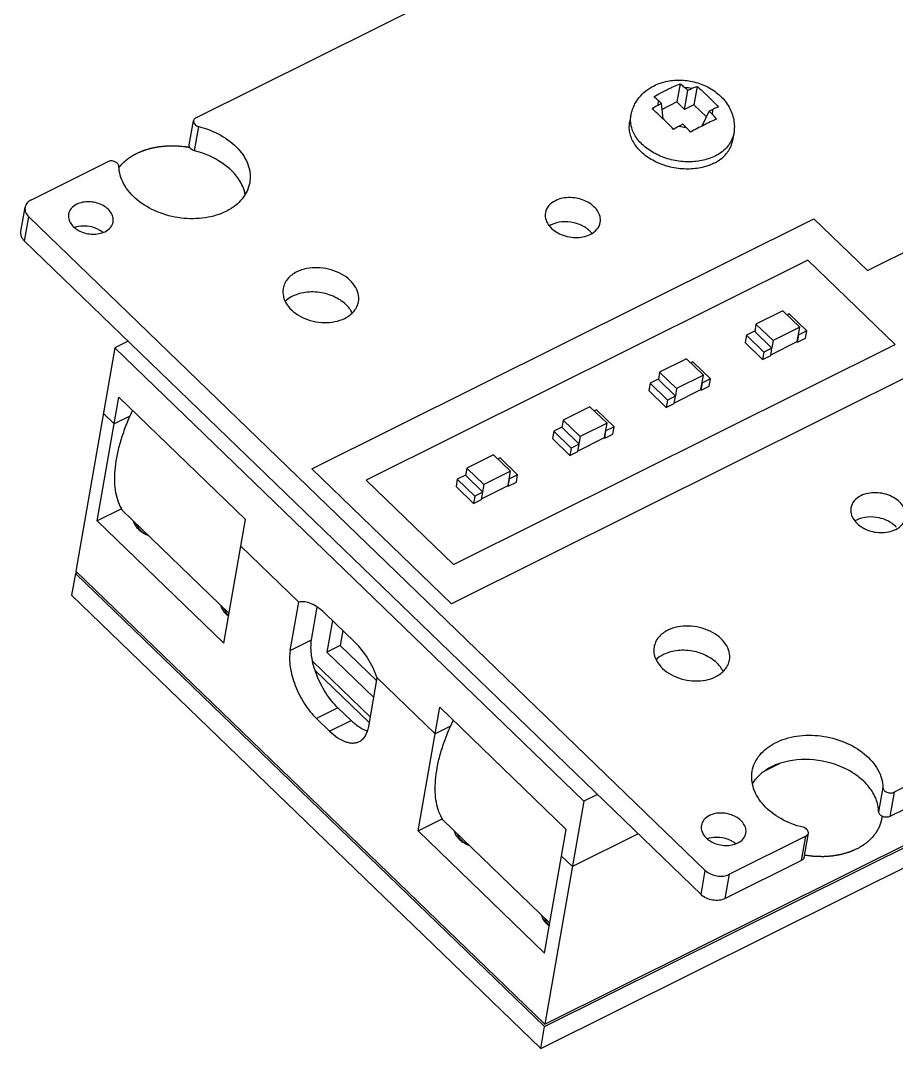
# Model space of a CAD drawing. Extents: x 0 to 297, y 0 to 210.
# Drawn here: x 219.03 to 236.65, y 59.8 to 80.49 of the extents above; entities that cross this region are included whole.
import ezdxf

# ---------------------------------------------------------------- set-up
doc = ezdxf.new("R2010")
doc.units = 0
doc.header["$LTSCALE"] = 16.335
doc.layers.get('0').update_dxf_attribs({"linetype": 'CONTINUOUS'})
doc.layers.add('02___PRT_ALL_AXES', color=7, linetype='CONTINUOUS')

msp = doc.modelspace()

# ---------------------------------------------------------------- linework, layer by layer
at = {"color": 7, "linetype": 'CONTINUOUS'}
for p, q in [((274.408, 83.797), (236.601, 64.96)), ((274.323, 83.309), (236.516, 64.472)), ((222.556, 78.534), (230.287, 82.386)), ((232.293, 79.218), (232.231, 78.852)), ((232.385, 78.703), (232.449, 79.081)), ((232.387, 79.141), (232.449, 79.081)), ((232.525, 79.119), (232.449, 79.081)), ((232.635, 79.163), (232.573, 78.797)), ((231.92, 78.818), (231.844, 78.78)), ((231.858, 78.878), (231.92, 78.818)), ((231.951, 78.511), (231.92, 78.818)), ((232.231, 78.852), (231.932, 78.703)), ((232.231, 78.852), (232.385, 78.703)), ((232.573, 78.797), (232.385, 78.703)), ((232.826, 78.553), (232.573, 78.797)), ((232.738, 78.369), (232.88, 78.665)), ((232.956, 78.703), (232.88, 78.665)), ((232.88, 78.665), (232.942, 78.605)), ((222.42, 77.986), (222.505, 78.474)), ((232.351, 78.402), (232.275, 78.364)), ((232.351, 78.402), (232.413, 78.342)), ((222.528, 77.867), (222.613, 78.355)), ((233.374, 78.219), (233.374, 78.218)), ((219.244, 76.884), (220.779, 77.649)), ((219.033, 76.245), (219.119, 76.733)), ((219.109, 76.05), (219.194, 76.538)), ((232.801, 63.388), (219.194, 76.538)), ((232.716, 62.9), (219.109, 76.05)), ((234.36, 74.647), (233.821, 74.379)), ((234.36, 74.647), (234.702, 74.317)), ((234.491, 74.586), (234.447, 74.563)), ((234.491, 74.586), (234.842, 74.246)), ((233.821, 74.379), (233.796, 74.233)), ((233.821, 74.379), (234.164, 74.048)), ((234.702, 74.317), (234.164, 74.048)), ((234.652, 74.029), (234.702, 74.317)), ((233.63, 74.156), (233.604, 74.01)), ((233.791, 74.237), (233.63, 74.156)), ((233.63, 74.156), (233.981, 73.817)), ((233.791, 74.237), (234.142, 73.898)), ((234.655, 74.02), (234.681, 74.166)), ((234.655, 74.02), (234.817, 74.1)), ((234.677, 74.17), (234.681, 74.166)), ((234.842, 74.246), (234.681, 74.166)), ((234.817, 74.1), (234.842, 74.246)), ((220.924, 73.901), (220.138, 69.412)), ((221.194, 74.035), (220.924, 73.901)), ((220.924, 73.901), (230.361, 64.781)), ((233.604, 74.01), (233.955, 73.671)), ((234.142, 73.898), (233.981, 73.817)), ((234.117, 73.751), (234.142, 73.898)), ((234.119, 73.763), (234.652, 74.029)), ((234.164, 74.048), (234.138, 73.902)), ((234.648, 74.027), (234.655, 74.02)), ((232.421, 73.681), (231.882, 73.413)), ((232.421, 73.681), (232.763, 73.351)), ((233.981, 73.817), (233.955, 73.671)), ((233.955, 73.671), (234.117, 73.751)), ((232.553, 73.62), (232.508, 73.598)), ((232.553, 73.62), (232.904, 73.28)), ((231.852, 73.271), (231.691, 73.19)), ((231.852, 73.271), (232.204, 72.932)), ((231.882, 73.413), (231.857, 73.267)), ((231.882, 73.413), (232.225, 73.082)), ((232.763, 73.351), (232.225, 73.082)), ((232.713, 73.063), (232.763, 73.351)), ((232.904, 73.28), (232.742, 73.2)), ((232.878, 73.134), (232.904, 73.28)), ((231.691, 73.19), (231.665, 73.044)), ((231.665, 73.044), (232.016, 72.705)), ((231.691, 73.19), (232.042, 72.851)), ((232.18, 72.797), (232.713, 73.063)), ((232.225, 73.082), (232.199, 72.936)), ((232.709, 73.061), (232.716, 73.054)), ((232.716, 73.054), (232.742, 73.2)), ((232.716, 73.054), (232.878, 73.134)), ((232.738, 73.204), (232.742, 73.2)), ((220.571, 70.42), (221.007, 72.908)), ((221.007, 72.908), (223.553, 70.448)), ((232.042, 72.851), (232.016, 72.705)), ((232.204, 72.932), (232.042, 72.851)), ((232.178, 72.785), (232.204, 72.932)), ((230.482, 72.715), (229.944, 72.447)), ((230.482, 72.715), (230.825, 72.385)), ((230.614, 72.654), (230.569, 72.632)), ((230.614, 72.654), (230.965, 72.314)), ((232.016, 72.705), (232.178, 72.785)), ((220.913, 72.372), (220.694, 72.584)), ((221.223, 72.526), (220.913, 72.372)), ((229.944, 72.447), (229.918, 72.301)), ((229.944, 72.447), (230.286, 72.116)), ((229.752, 72.225), (229.726, 72.078)), ((229.914, 72.305), (229.752, 72.225)), ((229.752, 72.225), (230.103, 71.885)), ((229.914, 72.305), (230.265, 71.966)), ((230.825, 72.385), (230.286, 72.116)), ((230.774, 72.097), (230.825, 72.385)), ((230.778, 72.088), (230.803, 72.234)), ((230.799, 72.238), (230.803, 72.234)), ((230.965, 72.314), (230.803, 72.234)), ((230.939, 72.168), (230.965, 72.314)), ((229.726, 72.078), (230.078, 71.739)), ((230.241, 71.831), (230.774, 72.097)), ((230.286, 72.116), (230.26, 71.97)), ((230.77, 72.095), (230.778, 72.088)), ((230.778, 72.088), (230.939, 72.168)), ((230.103, 71.885), (230.078, 71.739)), ((230.078, 71.739), (230.239, 71.819)), ((230.265, 71.966), (230.103, 71.885)), ((230.239, 71.819), (230.265, 71.966)), ((228.543, 71.749), (228.005, 71.481)), ((228.543, 71.749), (228.886, 71.419)), ((228.675, 71.688), (228.63, 71.666)), ((228.675, 71.688), (229.026, 71.348)), ((228.005, 71.481), (227.979, 71.335)), ((228.005, 71.481), (228.347, 71.15)), ((228.886, 71.419), (228.347, 71.15)), ((228.835, 71.131), (228.886, 71.419)), ((227.813, 71.259), (227.788, 71.112)), ((227.975, 71.339), (227.813, 71.259)), ((227.813, 71.259), (228.164, 70.919)), ((227.975, 71.339), (228.326, 71)), ((228.839, 71.122), (228.865, 71.268)), ((228.839, 71.122), (229.001, 71.202)), ((228.86, 71.272), (228.865, 71.268)), ((229.026, 71.348), (228.865, 71.268)), ((229.001, 71.202), (229.026, 71.348)), ((227.788, 71.112), (228.139, 70.773)), ((228.326, 71), (228.164, 70.919)), ((228.3, 70.853), (228.326, 71)), ((228.302, 70.865), (228.835, 71.131)), ((228.347, 71.15), (228.322, 71.004)), ((228.832, 71.129), (228.839, 71.122)), ((228.164, 70.919), (228.139, 70.773)), ((228.139, 70.773), (228.3, 70.853)), ((221.058, 70.663), (220.571, 70.42)), ((223.222, 68.559), (221.071, 70.638)), ((223.117, 67.96), (220.571, 70.42)), ((223.117, 67.96), (223.553, 70.448)), ((221.398, 70.322), (221.393, 70.291)), ((224.622, 68.787), (223.459, 69.911)), ((220.13, 69.364), (220.053, 68.924)), ((220.169, 69.383), (220.13, 69.364)), ((229.567, 60.243), (220.13, 69.364)), ((229.575, 60.292), (220.138, 69.412)), ((220.053, 68.924), (229.49, 59.804)), ((224.451, 67.811), (224.622, 68.787)), ((224.882, 68.026), (224.997, 68.685)), ((223.154, 68.625), (223.148, 68.594)), ((225.754, 67.978), (225.156, 68.557)), ((225.3, 68.418), (225.188, 67.777)), ((225.51, 68.214), (225.457, 67.911)), ((224.451, 67.811), (224.882, 68.026)), ((225.457, 67.911), (225.188, 67.777)), ((225.457, 67.911), (226.192, 67.201)), ((225.188, 67.777), (226.133, 66.864)), ((226.064, 66.473), (224.902, 67.597)), ((226.044, 66.355), (224.953, 67.409)), ((226.031, 66.284), (226.202, 67.26)), ((227.365, 66.136), (226.202, 67.26)), ((225.412, 66.658), (224.981, 66.443)), ((225.676, 66.403), (225.412, 66.658)), ((227.024, 64.184), (227.459, 66.673)), ((230.005, 64.212), (227.459, 66.673)), ((229.567, 60.243), (242.653, 66.764)), ((229.575, 60.292), (242.662, 66.812)), ((224.981, 66.443), (225.245, 66.189)), ((225.245, 66.189), (225.676, 66.403)), ((227.675, 66.29), (227.365, 66.136)), ((234.285, 65.533), (234.004, 65.393)), ((229.49, 59.804), (240.422, 65.251)), ((236.375, 65.055), (236.289, 64.567)), ((236.601, 64.96), (236.516, 64.472)), ((230.361, 64.781), (229.575, 60.292)), ((230.631, 64.915), (230.361, 64.781)), ((227.024, 64.184), (227.511, 64.427)), ((229.674, 62.323), (227.523, 64.402)), ((227.024, 64.184), (229.569, 61.724)), ((229.569, 61.724), (230.005, 64.212)), ((234.79, 63.648), (234.875, 64.136)), ((227.845, 64.056), (227.85, 64.086)), ((231.452, 64.122), (230.131, 63.464)), ((234.825, 64.075), (233.29, 63.31)), ((234.74, 63.587), (234.825, 64.075)), ((230.131, 63.464), (229.911, 63.676)), ((234.74, 63.587), (233.204, 62.822)), ((232.716, 62.9), (232.801, 63.388)), ((233.204, 62.822), (233.29, 63.31)), ((229.601, 62.359), (229.606, 62.389)), ((229.49, 59.804), (229.567, 60.243))]:
    msp.add_line(p, q, dxfattribs=at)
at = {"color": 5, "linetype": 'CONTINUOUS'}
for p, q in [((222.412, 77.942), (222.428, 77.939)), ((224.889, 71.468), (234.987, 76.499)), ((234.987, 76.499), (236.062, 75.46)), ((236.062, 75.46), (237.756, 76.304)), ((234.867, 75.668), (225.981, 71.241)), ((236.623, 73.971), (234.867, 75.668)), ((227.737, 69.544), (236.623, 73.971)), ((237.796, 73.784), (227.698, 68.753)), ((227.698, 68.753), (224.889, 71.468)), ((225.981, 71.241), (227.737, 69.544))]:
    msp.add_line(p, q, dxfattribs=at)
at = {"color": 7, "linetype": 'CONTINUOUS'}
for centre, radius, start, end in [((232.332, 78.353), 0.79, 75.877, 86.0022), ((232.125, 78.79), 0.281, 161.7128, 181.9166), ((232.223, 78.02), 0.849, 116.5075, 125.2891), ((232.675, 78.693), 0.281, 341.7128, 1.9166), ((232.355, 77.998), 0.844, 37.0528, 45.9838), ((233.507, 77.596), 1.237, 115.8566, 116.4876), ((232.855, 77.202), 1.299, 116.4948, 122.2768), ((232.468, 79.13), 0.79, 255.877, 266.0022), ((231.52, 77.419), 1.284, 40.0367, 45.9493), ((232.858, 78.309), 0.524, 349.6856, 350.0063), ((222.801, 76.842), 0.76, 11.3396, 17.8101), ((229.912, 75.949), 0.477, 116.4574, 121.3623), ((220.375, 75.858), 0.478, 49.801, 54.8101), ((230.151, 75.907), 0.478, 38.8333, 42.8324), ((225.165, 74.333), 0.599, 33.9911, 36.9666), ((225.974, 70.444), 5.188, 154.8755, 156.3416), ((236.057, 70.011), 0.477, 116.4574, 121.3623), ((223.479, 68.825), 0.404, 225.9971, 229.1899), ((232.627, 67.121), 0.599, 33.9911, 36.9666), ((232.382, 64.229), 5.139, 154.8683, 156.3484), ((234.47, 64.681), 0.851, 133.3743, 139.769), ((234.527, 64.62), 0.935, 127.3552, 133.3605), ((234.806, 64.148), 0.0702, 350.1758, 0.7135), ((233.104, 63.556), 0.478, 49.801, 54.8101), ((229.931, 62.589), 0.404, 225.9971, 229.1899)]:
    msp.add_arc(centre, radius, start, end, dxfattribs=at)
for points, knots in [([(231.771, 79.178), (231.812, 79.199), (231.9, 79.235), (232.038, 79.272), (232.181, 79.291), (232.374, 79.294), (232.568, 79.264), (232.752, 79.201), (232.882, 79.139), (233.003, 79.062), (233.111, 78.972), (233.206, 78.868), (233.283, 78.752), (233.341, 78.626), (233.377, 78.493), (233.39, 78.356), (233.382, 78.264), (233.374, 78.219)], [0, 0, 0, 0, 0.062087, 0.124885, 0.188392, 0.252483, 0.381204, 0.445431, 0.509135, 0.572157, 0.634455, 0.69611, 0.757271, 0.818116, 0.878795, 0.939408, 1, 1, 1, 1]), ([(231.306, 78.581), (231.312, 78.613), (231.327, 78.677), (231.362, 78.768), (231.408, 78.855), (231.483, 78.962), (231.6, 79.078), (231.712, 79.149), (231.771, 79.178)], [0, 0, 0, 0, 0.124533, 0.249056, 0.373649, 0.498342, 0.748086, 1, 1, 1, 1]), ([(231.768, 78.956), (231.811, 78.982), (231.876, 79.019), (231.965, 79.065), (232.009, 79.087), (232.031, 79.098)], [0, 0, 0, 0, 0.505895, 0.753704, 1, 1, 1, 1]), ([(232.031, 79.098), (232.053, 79.109), (232.096, 79.13), (232.183, 79.172), (232.249, 79.201), (232.293, 79.218)], [0, 0, 0, 0, 0.254164, 0.506722, 1, 1, 1, 1]), ([(232.293, 79.218), (232.301, 79.212), (232.334, 79.189), (232.365, 79.163), (232.387, 79.141)], [0, 0, 0, 0, 0.240873, 1, 1, 1, 1]), ([(232.525, 79.119), (232.534, 79.124), (232.57, 79.141), (232.607, 79.155), (232.635, 79.163)], [0, 0, 0, 0, 0.259596, 1, 1, 1, 1]), ([(232.635, 79.163), (232.673, 79.133), (232.728, 79.085), (232.799, 79.018), (232.853, 78.967), (232.906, 78.914), (232.978, 78.843), (233.03, 78.788), (233.064, 78.749)], [0, 0, 0, 0, 0.242822, 0.366933, 0.491776, 0.617091, 0.743119, 1, 1, 1, 1]), ([(231.858, 78.878), (231.851, 78.885), (231.822, 78.912), (231.791, 78.938), (231.768, 78.956)], [0, 0, 0, 0, 0.261448, 1, 1, 1, 1]), ([(232.161, 78.3), (232.127, 78.337), (232.056, 78.41), (231.948, 78.515), (231.841, 78.617), (231.769, 78.683), (231.733, 78.714)], [0, 0, 0, 0, 0.258384, 0.510097, 0.75888, 1, 1, 1, 1]), ([(233.064, 78.749), (233.056, 78.746), (233.023, 78.734), (232.992, 78.72), (232.968, 78.709)], [0, 0, 0, 0, 0.238106, 1, 1, 1, 1]), ([(222.505, 78.474), (222.503, 78.462), (222.506, 78.434), (222.529, 78.399), (222.566, 78.371), (222.597, 78.359), (222.613, 78.355)], [0, 0, 0, 0, 0.211209, 0.445865, 0.711855, 1, 1, 1, 1]), ([(222.556, 78.534), (222.543, 78.528), (222.52, 78.512), (222.508, 78.486), (222.505, 78.474)], [0, 0, 0, 0, 0.527565, 1, 1, 1, 1]), ([(231.825, 77.795), (231.74, 77.837), (231.619, 77.913), (231.487, 78.04), (231.407, 78.141), (231.348, 78.248), (231.31, 78.359), (231.295, 78.471), (231.3, 78.545), (231.306, 78.581)], [0, 0, 0, 0, 0.284461, 0.418114, 0.54519, 0.665837, 0.780823, 0.891559, 1, 1, 1, 1]), ([(233.029, 78.507), (232.985, 78.489), (232.898, 78.449), (232.813, 78.406), (232.769, 78.384)], [0, 0, 0, 0, 0.491645, 1, 1, 1, 1]), ([(222.613, 78.355), (222.768, 78.317), (223.058, 78.205), (223.41, 77.939), (223.598, 77.647), (223.651, 77.403), (223.646, 77.284), (223.636, 77.227)], [0, 0, 0, 0, 0.287845, 0.55311, 0.787459, 0.895421, 1, 1, 1, 1]), ([(232.769, 78.384), (232.725, 78.362), (232.635, 78.318), (232.547, 78.27), (232.503, 78.245)], [0, 0, 0, 0, 0.492984, 1, 1, 1, 1]), ([(233.374, 78.215), (233.37, 78.192), (233.358, 78.146), (233.331, 78.08), (233.296, 78.017), (233.236, 77.936), (233.14, 77.844), (233.048, 77.788), (232.999, 77.764)], [0, 0, 0, 0, 0.115817, 0.232715, 0.351657, 0.473486, 0.727987, 1, 1, 1, 1]), ([(222.528, 77.867), (222.511, 77.871), (222.481, 77.883), (222.444, 77.911), (222.421, 77.947), (222.418, 77.974), (222.42, 77.986)], [0, 0, 0, 0, 0.288145, 0.554135, 0.788791, 1, 1, 1, 1]), ([(223.446, 77.249), (223.356, 77.401), (223.075, 77.672), (222.721, 77.819), (222.528, 77.867)], [0, 0, 0, 0, 0.469867, 1, 1, 1, 1]), ([(232.999, 77.764), (232.914, 77.722), (232.775, 77.676), (232.58, 77.649), (232.426, 77.645), (232.27, 77.657), (232.066, 77.696), (231.918, 77.749), (231.825, 77.795)], [0, 0, 0, 0, 0.233722, 0.357836, 0.48524, 0.614621, 0.744561, 1, 1, 1, 1]), ([(221.006, 77.554), (221.005, 77.574), (220.985, 77.617), (220.925, 77.655), (220.852, 77.67), (220.801, 77.66), (220.779, 77.649)], [0, 0, 0, 0, 0.211067, 0.465107, 0.74151, 1, 1, 1, 1]), ([(223.636, 77.227), (223.626, 77.168), (223.589, 77.053), (223.452, 76.838), (223.168, 76.625), (222.734, 76.498), (222.251, 76.495), (221.777, 76.618), (221.374, 76.851), (221.129, 77.126), (221.027, 77.37), (221.007, 77.494), (221.006, 77.554)], [0, 0, 0, 0, 0.051314, 0.104341, 0.219677, 0.350437, 0.492055, 0.635532, 0.77119, 0.892348, 0.947585, 1, 1, 1, 1]), ([(223.525, 77.075), (223.52, 77.09), (223.499, 77.15), (223.471, 77.207), (223.446, 77.249)], [0, 0, 0, 0, 0.244545, 1, 1, 1, 1]), ([(219.244, 76.884), (219.212, 76.869), (219.155, 76.828), (219.124, 76.764), (219.119, 76.733)], [0, 0, 0, 0, 0.52779, 1, 1, 1, 1]), ([(220.156, 76.792), (220.114, 76.772), (220.041, 76.719), (220, 76.636), (219.993, 76.595)], [0, 0, 0, 0, 0.527869, 1, 1, 1, 1]), ([(220.889, 76.438), (220.894, 76.469), (220.892, 76.538), (220.846, 76.635), (220.766, 76.72), (220.621, 76.81), (220.407, 76.86), (220.23, 76.829), (220.156, 76.792)], [0, 0, 0, 0, 0.100581, 0.208945, 0.329114, 0.460578, 0.738578, 1, 1, 1, 1]), ([(229.785, 76.865), (229.734, 76.839), (229.644, 76.774), (229.593, 76.672), (229.585, 76.622)], [0, 0, 0, 0, 0.527869, 1, 1, 1, 1]), ([(230.688, 76.429), (230.695, 76.467), (230.691, 76.552), (230.635, 76.671), (230.536, 76.776), (230.358, 76.887), (230.095, 76.949), (229.877, 76.911), (229.785, 76.865)], [0, 0, 0, 0, 0.100581, 0.208945, 0.329114, 0.460578, 0.738578, 1, 1, 1, 1]), ([(219.119, 76.733), (219.113, 76.699), (219.123, 76.624), (219.167, 76.565), (219.194, 76.538)], [0, 0, 0, 0, 0.469806, 1, 1, 1, 1]), ([(219.993, 76.595), (219.987, 76.564), (219.99, 76.495), (220.036, 76.398), (220.116, 76.313), (220.26, 76.223), (220.474, 76.173), (220.651, 76.204), (220.726, 76.241)], [0, 0, 0, 0, 0.100581, 0.208945, 0.329114, 0.460578, 0.738578, 1, 1, 1, 1]), ([(229.585, 76.622), (229.578, 76.583), (229.581, 76.499), (229.638, 76.379), (229.736, 76.275), (229.914, 76.164), (230.178, 76.102), (230.395, 76.14), (230.487, 76.186)], [0, 0, 0, 0, 0.100581, 0.208945, 0.329114, 0.460578, 0.738578, 1, 1, 1, 1]), ([(220.564, 76.298), (220.528, 76.314), (220.384, 76.364), (220.219, 76.362), (220.113, 76.323)], [0, 0, 0, 0, 0.256055, 1, 1, 1, 1]), ([(220.726, 76.241), (220.768, 76.261), (220.841, 76.314), (220.882, 76.397), (220.889, 76.438)], [0, 0, 0, 0, 0.527869, 1, 1, 1, 1]), ([(230.307, 76.369), (230.258, 76.391), (230.063, 76.457), (229.836, 76.445), (229.7, 76.377)], [0, 0, 0, 0, 0.259753, 1, 1, 1, 1]), ([(230.414, 76.308), (230.406, 76.314), (230.372, 76.337), (230.335, 76.356), (230.307, 76.369)], [0, 0, 0, 0, 0.245016, 1, 1, 1, 1]), ([(230.487, 76.186), (230.538, 76.211), (230.629, 76.276), (230.679, 76.378), (230.688, 76.429)], [0, 0, 0, 0, 0.527869, 1, 1, 1, 1]), ([(219.109, 76.05), (219.081, 76.077), (219.037, 76.136), (219.027, 76.212), (219.033, 76.245)], [0, 0, 0, 0, 0.530194, 1, 1, 1, 1]), ([(220.651, 76.248), (220.644, 76.253), (220.616, 76.272), (220.587, 76.287), (220.564, 76.298)], [0, 0, 0, 0, 0.245016, 1, 1, 1, 1]), ([(230.501, 76.232), (230.495, 76.239), (230.468, 76.266), (230.438, 76.291), (230.414, 76.308)], [0, 0, 0, 0, 0.243287, 1, 1, 1, 1]), ([(225.825, 74.831), (225.835, 74.885), (225.83, 75.001), (225.752, 75.165), (225.617, 75.308), (225.372, 75.461), (225.01, 75.546), (224.711, 75.494), (224.584, 75.431)], [0, 0, 0, 0, 0.100582, 0.208951, 0.329124, 0.460594, 0.738606, 1, 1, 1, 1]), ([(224.584, 75.431), (224.514, 75.396), (224.418, 75.326), (224.337, 75.199), (224.315, 75.131), (224.309, 75.097)], [0, 0, 0, 0, 0.52577, 0.766921, 1, 1, 1, 1]), ([(224.309, 75.097), (224.299, 75.044), (224.304, 74.927), (224.382, 74.763), (224.517, 74.62), (224.762, 74.467), (225.124, 74.382), (225.424, 74.435), (225.55, 74.497)], [0, 0, 0, 0, 0.100582, 0.208951, 0.329124, 0.460594, 0.738606, 1, 1, 1, 1]), ([(224.499, 74.943), (224.485, 74.936), (224.431, 74.907), (224.382, 74.87), (224.349, 74.839)], [0, 0, 0, 0, 0.259379, 1, 1, 1, 1]), ([(225.644, 74.693), (225.585, 74.771), (225.421, 74.907), (225.122, 75.019), (224.799, 75.041), (224.589, 74.988), (224.499, 74.943)], [0, 0, 0, 0, 0.234749, 0.494222, 0.756955, 1, 1, 1, 1]), ([(225.55, 74.497), (225.62, 74.532), (225.716, 74.603), (225.798, 74.729), (225.819, 74.797), (225.825, 74.831)], [0, 0, 0, 0, 0.52577, 0.766921, 1, 1, 1, 1]), ([(221.223, 72.526), (221.181, 72.431), (221.106, 72.244), (221.016, 71.965), (220.954, 71.698), (220.919, 71.446), (220.912, 71.212), (220.934, 70.998), (220.985, 70.806), (221.039, 70.69), (221.071, 70.638)], [0, 0, 0, 0, 0.15895, 0.308693, 0.448503, 0.577972, 0.697073, 0.806269, 0.906645, 1, 1, 1, 1]), ([(236.833, 70.49), (236.84, 70.529), (236.836, 70.613), (236.78, 70.733), (236.682, 70.837), (236.503, 70.948), (236.24, 71.01), (236.022, 70.972), (235.93, 70.926)], [0, 0, 0, 0, 0.100581, 0.208945, 0.329114, 0.460578, 0.738578, 1, 1, 1, 1]), ([(235.93, 70.926), (235.879, 70.901), (235.789, 70.835), (235.739, 70.734), (235.73, 70.683)], [0, 0, 0, 0, 0.527869, 1, 1, 1, 1]), ([(235.73, 70.683), (235.723, 70.645), (235.727, 70.56), (235.783, 70.44), (235.881, 70.336), (236.059, 70.225), (236.323, 70.163), (236.541, 70.201), (236.632, 70.247)], [0, 0, 0, 0, 0.100581, 0.208945, 0.329114, 0.460578, 0.738578, 1, 1, 1, 1]), ([(221.295, 70.421), (221.303, 70.39), (221.33, 70.328), (221.372, 70.277), (221.397, 70.253)], [0, 0, 0, 0, 0.478108, 1, 1, 1, 1]), ([(221.36, 70.358), (221.361, 70.354), (221.368, 70.334), (221.377, 70.316), (221.385, 70.302)], [0, 0, 0, 0, 0.244381, 1, 1, 1, 1]), ([(236.452, 70.43), (236.403, 70.453), (236.208, 70.518), (235.981, 70.506), (235.845, 70.438)], [0, 0, 0, 0, 0.259753, 1, 1, 1, 1]), ([(236.559, 70.369), (236.551, 70.375), (236.517, 70.398), (236.48, 70.417), (236.452, 70.43)], [0, 0, 0, 0, 0.245016, 1, 1, 1, 1]), ([(236.647, 70.293), (236.64, 70.3), (236.613, 70.328), (236.583, 70.352), (236.559, 70.369)], [0, 0, 0, 0, 0.243287, 1, 1, 1, 1]), ([(236.632, 70.247), (236.683, 70.273), (236.774, 70.338), (236.824, 70.44), (236.833, 70.49)], [0, 0, 0, 0, 0.527869, 1, 1, 1, 1]), ([(221.385, 70.302), (221.389, 70.296), (221.406, 70.27), (221.426, 70.247), (221.442, 70.231)], [0, 0, 0, 0, 0.241957, 1, 1, 1, 1]), ([(221.397, 70.253), (221.404, 70.246), (221.433, 70.22), (221.465, 70.198), (221.49, 70.182)], [0, 0, 0, 0, 0.24254, 1, 1, 1, 1]), ([(221.442, 70.231), (221.453, 70.221), (221.497, 70.183), (221.549, 70.153), (221.59, 70.136)], [0, 0, 0, 0, 0.239073, 1, 1, 1, 1]), ([(221.49, 70.182), (221.498, 70.177), (221.531, 70.158), (221.566, 70.143), (221.593, 70.133)], [0, 0, 0, 0, 0.245822, 1, 1, 1, 1]), ([(223.051, 68.724), (223.059, 68.693), (223.086, 68.631), (223.128, 68.58), (223.153, 68.556)], [0, 0, 0, 0, 0.478108, 1, 1, 1, 1]), ([(225.156, 68.557), (225.112, 68.599), (225.024, 68.673), (224.885, 68.755), (224.75, 68.797), (224.661, 68.796), (224.622, 68.787)], [0, 0, 0, 0, 0.303, 0.569816, 0.799787, 1, 1, 1, 1]), ([(223.116, 68.661), (223.117, 68.657), (223.124, 68.637), (223.133, 68.619), (223.141, 68.606)], [0, 0, 0, 0, 0.244381, 1, 1, 1, 1]), ([(223.141, 68.606), (223.145, 68.599), (223.161, 68.574), (223.182, 68.55), (223.198, 68.534)], [0, 0, 0, 0, 0.241957, 1, 1, 1, 1]), ([(223.153, 68.556), (223.157, 68.552), (223.176, 68.534), (223.197, 68.518), (223.213, 68.507)], [0, 0, 0, 0, 0.244609, 1, 1, 1, 1]), ([(233.287, 67.62), (233.297, 67.673), (233.292, 67.79), (233.214, 67.954), (233.079, 68.097), (232.834, 68.249), (232.472, 68.335), (232.172, 68.282), (232.046, 68.219)], [0, 0, 0, 0, 0.100582, 0.208951, 0.329124, 0.460594, 0.738606, 1, 1, 1, 1]), ([(232.046, 68.219), (231.976, 68.184), (231.88, 68.114), (231.798, 67.988), (231.777, 67.92), (231.771, 67.886)], [0, 0, 0, 0, 0.52577, 0.766921, 1, 1, 1, 1]), ([(225.412, 66.658), (225.367, 66.701), (225.281, 66.797), (225.126, 67.013), (225.003, 67.255), (224.919, 67.508), (224.88, 67.692), (224.865, 67.865), (224.873, 67.975), (224.882, 68.026)], [0, 0, 0, 0, 0.123501, 0.254669, 0.525212, 0.657326, 0.782359, 0.897307, 1, 1, 1, 1]), ([(226.202, 67.26), (226.153, 67.398), (226.058, 67.595), (225.895, 67.829), (225.802, 67.932), (225.754, 67.978)], [0, 0, 0, 0, 0.514004, 0.76454, 1, 1, 1, 1]), ([(231.771, 67.886), (231.761, 67.832), (231.766, 67.716), (231.844, 67.552), (231.979, 67.408), (232.224, 67.256), (232.586, 67.171), (232.885, 67.223), (233.012, 67.286)], [0, 0, 0, 0, 0.100582, 0.208951, 0.329124, 0.460594, 0.738606, 1, 1, 1, 1]), ([(224.451, 67.811), (224.442, 67.76), (224.435, 67.65), (224.449, 67.477), (224.488, 67.293), (224.572, 67.04), (224.695, 66.798), (224.85, 66.582), (224.937, 66.487), (224.981, 66.443)], [0, 0, 0, 0, 0.102693, 0.217641, 0.342674, 0.474788, 0.745331, 0.876499, 1, 1, 1, 1]), ([(231.961, 67.731), (231.947, 67.724), (231.893, 67.695), (231.843, 67.659), (231.811, 67.627)], [0, 0, 0, 0, 0.259379, 1, 1, 1, 1]), ([(233.105, 67.482), (233.047, 67.56), (232.883, 67.695), (232.584, 67.808), (232.261, 67.83), (232.051, 67.777), (231.961, 67.731)], [0, 0, 0, 0, 0.234749, 0.494222, 0.756955, 1, 1, 1, 1]), ([(233.012, 67.286), (233.082, 67.321), (233.178, 67.391), (233.259, 67.517), (233.281, 67.586), (233.287, 67.62)], [0, 0, 0, 0, 0.52577, 0.766921, 1, 1, 1, 1]), ([(226.007, 66.188), (225.949, 66.207), (225.83, 66.269), (225.727, 66.354), (225.676, 66.403)], [0, 0, 0, 0, 0.460758, 1, 1, 1, 1]), ([(225.841, 65.981), (225.865, 65.993), (225.912, 66.026), (225.968, 66.096), (226.009, 66.184), (226.025, 66.249), (226.031, 66.284)], [0, 0, 0, 0, 0.220691, 0.454765, 0.712704, 1, 1, 1, 1]), ([(227.523, 64.402), (227.491, 64.454), (227.437, 64.57), (227.386, 64.762), (227.365, 64.976), (227.371, 65.21), (227.406, 65.462), (227.468, 65.729), (227.558, 66.008), (227.633, 66.195), (227.675, 66.29)], [0, 0, 0, 0, 0.093357, 0.193733, 0.302927, 0.422026, 0.551494, 0.691305, 0.841048, 1, 1, 1, 1]), ([(225.245, 66.189), (225.294, 66.141), (225.394, 66.058), (225.532, 65.984), (225.638, 65.955), (225.711, 65.948), (225.78, 65.956), (225.822, 65.971), (225.841, 65.981)], [0, 0, 0, 0, 0.309926, 0.576531, 0.693889, 0.801915, 0.902876, 1, 1, 1, 1]), ([(233.745, 65.383), (233.755, 65.441), (233.792, 65.557), (233.929, 65.772), (234.213, 65.984), (234.646, 66.112), (235.13, 66.114), (235.603, 65.991), (236.007, 65.759), (236.251, 65.483), (236.354, 65.239), (236.373, 65.115), (236.375, 65.055)], [0, 0, 0, 0, 0.051314, 0.104341, 0.219677, 0.350437, 0.492055, 0.635532, 0.77119, 0.892348, 0.947585, 1, 1, 1, 1]), ([(236.289, 64.567), (236.287, 64.654), (236.248, 64.835), (236.097, 65.082), (235.87, 65.296), (235.479, 65.524), (234.912, 65.66), (234.442, 65.598), (234.234, 65.516)], [0, 0, 0, 0, 0.10155, 0.211882, 0.332978, 0.463711, 0.738131, 1, 1, 1, 1]), ([(234.768, 64.254), (234.613, 64.293), (234.323, 64.404), (233.97, 64.671), (233.783, 64.963), (233.73, 65.207), (233.735, 65.326), (233.745, 65.383)], [0, 0, 0, 0, 0.287845, 0.55311, 0.787459, 0.895421, 1, 1, 1, 1]), ([(234.234, 65.516), (234.209, 65.506), (234.113, 65.464), (234.022, 65.41), (233.96, 65.363)], [0, 0, 0, 0, 0.259348, 1, 1, 1, 1]), ([(233.82, 65.231), (233.813, 65.223), (233.787, 65.191), (233.764, 65.157), (233.748, 65.13)], [0, 0, 0, 0, 0.253423, 1, 1, 1, 1]), ([(236.375, 65.055), (236.375, 65.036), (236.395, 64.993), (236.455, 64.954), (236.529, 64.94), (236.58, 64.949), (236.601, 64.96)], [0, 0, 0, 0, 0.211067, 0.465107, 0.74151, 1, 1, 1, 1]), ([(233.618, 64.136), (233.624, 64.168), (233.621, 64.236), (233.575, 64.333), (233.495, 64.418), (233.35, 64.508), (233.136, 64.559), (232.959, 64.528), (232.885, 64.49)], [0, 0, 0, 0, 0.100581, 0.208945, 0.329114, 0.460578, 0.738578, 1, 1, 1, 1]), ([(236.516, 64.472), (236.494, 64.461), (236.443, 64.452), (236.37, 64.467), (236.31, 64.505), (236.29, 64.548), (236.289, 64.567)], [0, 0, 0, 0, 0.25849, 0.534893, 0.788933, 1, 1, 1, 1]), ([(232.885, 64.49), (232.843, 64.47), (232.77, 64.417), (232.729, 64.334), (232.722, 64.293)], [0, 0, 0, 0, 0.527869, 1, 1, 1, 1]), ([(227.748, 64.185), (227.755, 64.154), (227.782, 64.093), (227.825, 64.041), (227.849, 64.017)], [0, 0, 0, 0, 0.478108, 1, 1, 1, 1]), ([(232.722, 64.293), (232.716, 64.262), (232.719, 64.193), (232.765, 64.096), (232.845, 64.011), (232.989, 63.921), (233.204, 63.871), (233.381, 63.902), (233.455, 63.939)], [0, 0, 0, 0, 0.100581, 0.208945, 0.329114, 0.460578, 0.738578, 1, 1, 1, 1]), ([(233.455, 63.939), (233.497, 63.96), (233.57, 64.012), (233.611, 64.095), (233.618, 64.136)], [0, 0, 0, 0, 0.527869, 1, 1, 1, 1]), ([(234.876, 64.149), (234.876, 64.172), (234.846, 64.224), (234.796, 64.247), (234.768, 64.254)], [0, 0, 0, 0, 0.447915, 1, 1, 1, 1]), ([(234.825, 64.075), (234.838, 64.081), (234.86, 64.098), (234.873, 64.123), (234.875, 64.136)], [0, 0, 0, 0, 0.527565, 1, 1, 1, 1]), ([(227.812, 64.123), (227.814, 64.118), (227.821, 64.098), (227.83, 64.08), (227.838, 64.067)], [0, 0, 0, 0, 0.244381, 1, 1, 1, 1]), ([(227.838, 64.067), (227.841, 64.06), (227.858, 64.035), (227.878, 64.011), (227.895, 63.995)], [0, 0, 0, 0, 0.241957, 1, 1, 1, 1]), ([(227.849, 64.017), (227.856, 64.011), (227.885, 63.985), (227.917, 63.962), (227.942, 63.947)], [0, 0, 0, 0, 0.24254, 1, 1, 1, 1]), ([(227.895, 63.995), (227.905, 63.986), (227.949, 63.947), (228.001, 63.918), (228.042, 63.9)], [0, 0, 0, 0, 0.239073, 1, 1, 1, 1]), ([(227.942, 63.947), (227.95, 63.942), (227.984, 63.923), (228.019, 63.907), (228.046, 63.897)], [0, 0, 0, 0, 0.245822, 1, 1, 1, 1]), ([(233.293, 63.996), (233.257, 64.013), (233.113, 64.062), (232.948, 64.06), (232.842, 64.021)], [0, 0, 0, 0, 0.256055, 1, 1, 1, 1]), ([(233.38, 63.946), (233.373, 63.951), (233.345, 63.97), (233.316, 63.986), (233.293, 63.996)], [0, 0, 0, 0, 0.245016, 1, 1, 1, 1]), ([(234.79, 63.648), (234.788, 63.635), (234.775, 63.61), (234.752, 63.593), (234.74, 63.587)], [0, 0, 0, 0, 0.472435, 1, 1, 1, 1]), ([(232.801, 63.388), (232.863, 63.328), (233.031, 63.255), (233.213, 63.272), (233.29, 63.31)], [0, 0, 0, 0, 0.502059, 1, 1, 1, 1]), ([(233.204, 62.822), (233.128, 62.784), (232.945, 62.767), (232.778, 62.84), (232.716, 62.9)], [0, 0, 0, 0, 0.497941, 1, 1, 1, 1]), ([(229.504, 62.488), (229.511, 62.457), (229.538, 62.396), (229.58, 62.344), (229.605, 62.32)], [0, 0, 0, 0, 0.478108, 1, 1, 1, 1]), ([(229.568, 62.426), (229.57, 62.421), (229.576, 62.402), (229.585, 62.383), (229.593, 62.37)], [0, 0, 0, 0, 0.244381, 1, 1, 1, 1]), ([(229.593, 62.37), (229.597, 62.363), (229.614, 62.338), (229.634, 62.315), (229.651, 62.298)], [0, 0, 0, 0, 0.241957, 1, 1, 1, 1]), ([(229.605, 62.32), (229.61, 62.316), (229.629, 62.298), (229.649, 62.282), (229.665, 62.271)], [0, 0, 0, 0, 0.244609, 1, 1, 1, 1])]:
    msp.add_open_spline(points, degree=3, knots=knots, dxfattribs=at)
at = {"color": 5, "linetype": 'CONTINUOUS'}
for points, knots in [([(221.089, 77.625), (221.093, 77.629), (221.1, 77.635), (221.109, 77.644), (221.115, 77.649), (221.119, 77.653), (221.122, 77.656), (221.124, 77.658), (221.125, 77.659), (221.127, 77.66), (221.128, 77.661), (221.131, 77.663), (221.134, 77.666), (221.139, 77.67), (221.146, 77.676), (221.154, 77.682), (221.16, 77.687), (221.164, 77.691), (221.166, 77.692), (221.168, 77.694), (221.17, 77.696), (221.174, 77.698), (221.182, 77.705), (221.192, 77.712), (221.202, 77.719), (221.206, 77.723), (221.209, 77.725), (221.211, 77.726), (221.213, 77.728), (221.216, 77.73), (221.221, 77.733), (221.232, 77.74), (221.242, 77.747), (221.251, 77.753), (221.254, 77.755), (221.257, 77.757), (221.26, 77.758), (221.262, 77.76), (221.267, 77.763), (221.273, 77.767), (221.283, 77.772), (221.29, 77.777), (221.296, 77.78), (221.3, 77.783), (221.303, 77.785), (221.305, 77.786), (221.307, 77.787), (221.308, 77.787), (221.309, 77.788), (221.312, 77.789), (221.316, 77.791), (221.321, 77.794), (221.326, 77.797), (221.333, 77.801), (221.345, 77.807), (221.356, 77.812), (221.362, 77.816)], [0, 0, 0, 0, 0.0625, 0.09375, 0.125, 0.140625, 0.15625, 0.164062, 0.167969, 0.171875, 0.179688, 0.1875, 0.203125, 0.21875, 0.25, 0.28125, 0.3125, 0.320312, 0.328125, 0.335938, 0.34375, 0.359375, 0.375, 0.4375, 0.46875, 0.484375, 0.492188, 0.5, 0.507812, 0.515625, 0.53125, 0.5625, 0.625, 0.640625, 0.65625, 0.664062, 0.671875, 0.679688, 0.6875, 0.71875, 0.75, 0.78125, 0.796875, 0.8125, 0.820312, 0.828125, 0.832031, 0.835938, 0.839844, 0.84375, 0.859375, 0.875, 0.890625, 0.90625, 0.9375, 1, 1, 1, 1]), ([(221.362, 77.816), (221.371, 77.82), (221.389, 77.827), (221.416, 77.839), (221.438, 77.848), (221.456, 77.856), (221.469, 77.862), (221.48, 77.866), (221.489, 77.87), (221.494, 77.872), (221.499, 77.874), (221.502, 77.875), (221.503, 77.876), (221.505, 77.877), (221.506, 77.877), (221.507, 77.878), (221.51, 77.878), (221.513, 77.879), (221.518, 77.881), (221.524, 77.882), (221.531, 77.885), (221.54, 77.888), (221.557, 77.893), (221.581, 77.9), (221.605, 77.907), (221.622, 77.912), (221.631, 77.915), (221.639, 77.917), (221.646, 77.919), (221.651, 77.921), (221.655, 77.922), (221.656, 77.922), (221.658, 77.923), (221.659, 77.923), (221.661, 77.924), (221.664, 77.924), (221.669, 77.925), (221.676, 77.926), (221.686, 77.928), (221.699, 77.931), (221.714, 77.934), (221.729, 77.937), (221.744, 77.939), (221.76, 77.942), (221.775, 77.945), (221.788, 77.948), (221.798, 77.95), (221.804, 77.951), (221.809, 77.952), (221.813, 77.953), (221.816, 77.953), (221.818, 77.954), (221.82, 77.954), (221.821, 77.954), (221.822, 77.954), (221.823, 77.954), (221.825, 77.955), (221.829, 77.955), (221.832, 77.955), (221.838, 77.956), (221.844, 77.956), (221.855, 77.957), (221.868, 77.958), (221.884, 77.96), (221.9, 77.961), (221.916, 77.963), (221.932, 77.964), (221.948, 77.966), (221.961, 77.967), (221.971, 77.968), (221.978, 77.969), (221.983, 77.969), (221.987, 77.969), (221.989, 77.97), (221.99, 77.97), (221.992, 77.97), (221.993, 77.97), (221.997, 77.97), (222.003, 77.97), (222.012, 77.97), (222.02, 77.97), (222.031, 77.97), (222.049, 77.97), (222.077, 77.97), (222.104, 77.97), (222.123, 77.97), (222.133, 77.97), (222.142, 77.97), (222.15, 77.97), (222.156, 77.97), (222.16, 77.97), (222.161, 77.97), (222.163, 77.97), (222.164, 77.969), (222.167, 77.969), (222.17, 77.969), (222.175, 77.968), (222.182, 77.968), (222.193, 77.967), (222.207, 77.966), (222.223, 77.964), (222.245, 77.962), (222.283, 77.959), (222.316, 77.956), (222.338, 77.954)], [0, 0, 0, 0, 0.03125, 0.0625, 0.09375, 0.109375, 0.125, 0.140625, 0.148438, 0.15625, 0.160156, 0.164062, 0.166016, 0.166992, 0.167969, 0.169922, 0.171875, 0.175781, 0.179688, 0.1875, 0.195312, 0.203125, 0.21875, 0.25, 0.28125, 0.296875, 0.304688, 0.3125, 0.320312, 0.328125, 0.330078, 0.332031, 0.333008, 0.333984, 0.335938, 0.339844, 0.34375, 0.351562, 0.359375, 0.375, 0.390625, 0.40625, 0.421875, 0.4375, 0.453125, 0.46875, 0.476562, 0.484375, 0.488281, 0.492188, 0.496094, 0.498047, 0.499023, 0.5, 0.500977, 0.501953, 0.503906, 0.507812, 0.511719, 0.515625, 0.523438, 0.53125, 0.546875, 0.5625, 0.578125, 0.59375, 0.609375, 0.625, 0.640625, 0.648438, 0.65625, 0.660156, 0.664062, 0.666016, 0.666992, 0.667969, 0.669922, 0.671875, 0.679688, 0.6875, 0.695312, 0.703125, 0.71875, 0.75, 0.78125, 0.796875, 0.804688, 0.8125, 0.820312, 0.828125, 0.830078, 0.832031, 0.833008, 0.833984, 0.835938, 0.839844, 0.84375, 0.851562, 0.859375, 0.875, 0.890625, 0.90625, 0.9375, 1, 1, 1, 1]), ([(222.338, 77.954), (222.339, 77.953), (222.341, 77.953), (222.343, 77.953), (222.345, 77.953), (222.346, 77.952), (222.347, 77.952), (222.347, 77.952), (222.347, 77.952), (222.348, 77.952), (222.348, 77.952), (222.349, 77.952), (222.351, 77.952), (222.352, 77.951), (222.355, 77.951), (222.357, 77.951), (222.359, 77.951), (222.36, 77.95), (222.361, 77.95), (222.361, 77.95), (222.362, 77.95), (222.362, 77.95), (222.363, 77.95), (222.363, 77.95), (222.365, 77.95), (222.366, 77.949), (222.368, 77.949), (222.369, 77.949), (222.37, 77.949), (222.37, 77.949), (222.371, 77.949), (222.371, 77.949), (222.371, 77.949), (222.372, 77.949), (222.372, 77.948), (222.373, 77.948), (222.374, 77.948), (222.376, 77.948), (222.377, 77.948), (222.38, 77.947), (222.382, 77.947), (222.384, 77.947), (222.385, 77.947), (222.386, 77.946), (222.386, 77.946), (222.386, 77.946), (222.387, 77.946), (222.387, 77.946), (222.388, 77.946), (222.389, 77.946), (222.391, 77.946), (222.392, 77.945), (222.394, 77.945), (222.394, 77.945), (222.395, 77.945), (222.395, 77.945), (222.396, 77.945), (222.396, 77.945), (222.396, 77.945), (222.396, 77.945), (222.397, 77.944), (222.398, 77.944), (222.4, 77.944), (222.401, 77.944), (222.403, 77.943), (222.407, 77.943), (222.41, 77.942), (222.412, 77.942)], [0, 0, 0, 0, 0.0625, 0.09375, 0.125, 0.140625, 0.15625, 0.164062, 0.167969, 0.171875, 0.179688, 0.1875, 0.203125, 0.21875, 0.25, 0.28125, 0.296875, 0.3125, 0.320312, 0.328125, 0.332031, 0.335938, 0.34375, 0.359375, 0.375, 0.40625, 0.4375, 0.453125, 0.46875, 0.484375, 0.492188, 0.496094, 0.5, 0.503906, 0.507812, 0.515625, 0.53125, 0.546875, 0.5625, 0.59375, 0.625, 0.640625, 0.65625, 0.664062, 0.667969, 0.671875, 0.679688, 0.6875, 0.703125, 0.71875, 0.75, 0.78125, 0.796875, 0.8125, 0.820312, 0.828125, 0.832031, 0.833984, 0.835938, 0.839844, 0.84375, 0.859375, 0.875, 0.890625, 0.90625, 0.9375, 1, 1, 1, 1]), ([(221.007, 77.534), (221.01, 77.538), (221.015, 77.543), (221.02, 77.549), (221.023, 77.553), (221.025, 77.556), (221.027, 77.558), (221.029, 77.56), (221.03, 77.561), (221.03, 77.562), (221.03, 77.562), (221.031, 77.563), (221.032, 77.564), (221.033, 77.565), (221.035, 77.567), (221.037, 77.57), (221.039, 77.573), (221.041, 77.575), (221.042, 77.576), (221.044, 77.578), (221.044, 77.579), (221.045, 77.579), (221.046, 77.58), (221.047, 77.581), (221.048, 77.582), (221.049, 77.583), (221.05, 77.585), (221.052, 77.587), (221.054, 77.589), (221.056, 77.591), (221.057, 77.592), (221.057, 77.593), (221.058, 77.593), (221.058, 77.594), (221.059, 77.594), (221.06, 77.596), (221.063, 77.598), (221.066, 77.601), (221.068, 77.604), (221.071, 77.607), (221.073, 77.609), (221.075, 77.611), (221.078, 77.614), (221.083, 77.619), (221.087, 77.623), (221.089, 77.625)], [0, 0, 0, 0, 0.125, 0.1875, 0.21875, 0.25, 0.28125, 0.3125, 0.320312, 0.328125, 0.332031, 0.335938, 0.34375, 0.359375, 0.375, 0.40625, 0.4375, 0.453125, 0.46875, 0.484375, 0.492188, 0.5, 0.507812, 0.515625, 0.53125, 0.546875, 0.5625, 0.59375, 0.625, 0.640625, 0.65625, 0.664062, 0.667969, 0.671875, 0.679688, 0.6875, 0.71875, 0.75, 0.78125, 0.8125, 0.828125, 0.84375, 0.875, 0.9375, 1, 1, 1, 1]), ([(236.338, 64.374), (236.335, 64.368), (236.331, 64.354), (236.324, 64.334), (236.318, 64.317), (236.314, 64.303), (236.31, 64.293), (236.307, 64.285), (236.305, 64.278), (236.303, 64.273), (236.302, 64.27), (236.302, 64.268), (236.301, 64.266), (236.301, 64.266), (236.3, 64.265), (236.3, 64.264), (236.299, 64.262), (236.298, 64.26), (236.296, 64.257), (236.294, 64.253), (236.291, 64.248), (236.288, 64.241), (236.282, 64.229), (236.273, 64.213), (236.264, 64.196), (236.258, 64.185), (236.254, 64.178), (236.252, 64.173), (236.249, 64.169), (236.248, 64.165), (236.246, 64.163), (236.246, 64.162), (236.245, 64.161), (236.245, 64.16), (236.244, 64.159), (236.243, 64.158), (236.242, 64.156), (236.239, 64.153), (236.236, 64.149), (236.232, 64.143), (236.226, 64.135), (236.219, 64.126), (236.212, 64.116), (236.205, 64.107), (236.198, 64.098), (236.191, 64.088), (236.185, 64.081), (236.181, 64.075), (236.178, 64.071), (236.175, 64.068), (236.174, 64.065), (236.172, 64.063), (236.171, 64.062), (236.171, 64.061), (236.17, 64.061), (236.17, 64.06), (236.169, 64.059), (236.168, 64.058), (236.166, 64.056), (236.164, 64.054), (236.161, 64.051), (236.157, 64.048), (236.152, 64.042), (236.144, 64.035), (236.136, 64.027), (236.127, 64.018), (236.119, 64.01), (236.11, 64.001), (236.102, 63.993), (236.095, 63.986), (236.089, 63.98), (236.085, 63.976), (236.082, 63.974), (236.081, 63.972), (236.079, 63.971), (236.079, 63.97), (236.078, 63.969), (236.077, 63.968), (236.075, 63.967), (236.073, 63.966), (236.07, 63.963), (236.066, 63.96), (236.061, 63.956), (236.054, 63.951), (236.042, 63.942), (236.025, 63.93), (236.009, 63.917), (235.997, 63.908), (235.99, 63.903), (235.985, 63.899), (235.981, 63.896), (235.978, 63.894), (235.976, 63.892), (235.974, 63.891), (235.973, 63.89), (235.972, 63.889), (235.971, 63.889), (235.97, 63.888), (235.967, 63.886), (235.963, 63.884), (235.958, 63.881), (235.951, 63.877), (235.941, 63.871), (235.929, 63.865), (235.914, 63.856), (235.894, 63.844), (235.871, 63.831), (235.855, 63.822), (235.847, 63.818)], [0, 0, 0, 0, 0.03125, 0.0625, 0.09375, 0.109375, 0.125, 0.140625, 0.148438, 0.15625, 0.160156, 0.164062, 0.166016, 0.166992, 0.167969, 0.169922, 0.171875, 0.175781, 0.179688, 0.1875, 0.195312, 0.203125, 0.21875, 0.25, 0.28125, 0.296875, 0.304688, 0.3125, 0.320312, 0.324219, 0.328125, 0.330078, 0.332031, 0.333008, 0.333984, 0.335938, 0.339844, 0.34375, 0.351562, 0.359375, 0.375, 0.390625, 0.40625, 0.421875, 0.4375, 0.453125, 0.46875, 0.476562, 0.484375, 0.488281, 0.492188, 0.496094, 0.498047, 0.499023, 0.5, 0.500977, 0.501953, 0.503906, 0.507812, 0.511719, 0.515625, 0.523438, 0.53125, 0.546875, 0.5625, 0.578125, 0.59375, 0.609375, 0.625, 0.640625, 0.648438, 0.65625, 0.660156, 0.664062, 0.666016, 0.666992, 0.667969, 0.669922, 0.671875, 0.675781, 0.679688, 0.6875, 0.695312, 0.703125, 0.71875, 0.75, 0.78125, 0.796875, 0.804688, 0.8125, 0.820312, 0.824219, 0.828125, 0.830078, 0.832031, 0.833008, 0.833984, 0.835938, 0.839844, 0.84375, 0.851562, 0.859375, 0.875, 0.890625, 0.90625, 0.9375, 0.96875, 1, 1, 1, 1]), ([(236.356, 64.479), (236.355, 64.474), (236.355, 64.469), (236.354, 64.463), (236.353, 64.458), (236.353, 64.453), (236.352, 64.446), (236.351, 64.44), (236.35, 64.434), (236.349, 64.427), (236.348, 64.421), (236.347, 64.415), (236.345, 64.408), (236.344, 64.403), (236.343, 64.399), (236.343, 64.396), (236.342, 64.394), (236.342, 64.393), (236.342, 64.392), (236.342, 64.39), (236.341, 64.388), (236.34, 64.385), (236.339, 64.38), (236.338, 64.377), (236.338, 64.374)], [0, 0, 0, 0, 0.125, 0.15625, 0.1875, 0.25, 0.3125, 0.375, 0.4375, 0.5, 0.5625, 0.625, 0.6875, 0.75, 0.78125, 0.8125, 0.828125, 0.835938, 0.84375, 0.859375, 0.875, 0.90625, 0.9375, 1, 1, 1, 1]), ([(235.847, 63.818), (235.838, 63.814), (235.819, 63.806), (235.796, 63.796), (235.777, 63.788), (235.763, 63.782), (235.749, 63.776), (235.735, 63.77), (235.723, 63.765), (235.714, 63.761), (235.708, 63.758), (235.703, 63.756), (235.7, 63.755), (235.698, 63.754), (235.697, 63.754), (235.695, 63.754), (235.694, 63.753), (235.691, 63.752), (235.688, 63.751), (235.683, 63.75), (235.676, 63.748), (235.668, 63.746), (235.658, 63.743), (235.64, 63.737), (235.613, 63.73), (235.587, 63.722), (235.569, 63.717), (235.559, 63.714), (235.551, 63.712), (235.544, 63.71), (235.539, 63.708), (235.536, 63.707), (235.533, 63.706), (235.531, 63.706), (235.53, 63.706), (235.529, 63.705), (235.526, 63.705), (235.523, 63.704), (235.518, 63.703), (235.511, 63.702), (235.5, 63.7), (235.486, 63.698), (235.47, 63.695), (235.454, 63.692), (235.438, 63.689), (235.422, 63.687), (235.405, 63.684), (235.392, 63.681), (235.381, 63.68), (235.374, 63.678), (235.369, 63.677), (235.365, 63.677), (235.361, 63.676), (235.359, 63.676), (235.358, 63.675), (235.357, 63.675), (235.356, 63.675), (235.354, 63.675), (235.352, 63.675), (235.348, 63.675), (235.344, 63.674), (235.338, 63.674), (235.331, 63.673), (235.319, 63.673), (235.305, 63.672), (235.287, 63.67), (235.27, 63.669), (235.253, 63.668), (235.235, 63.667), (235.218, 63.666), (235.204, 63.665), (235.192, 63.664), (235.185, 63.663), (235.179, 63.663), (235.176, 63.663), (235.173, 63.662), (235.172, 63.662), (235.17, 63.662), (235.168, 63.662), (235.165, 63.663), (235.162, 63.663), (235.156, 63.663), (235.149, 63.663), (235.14, 63.663), (235.129, 63.664), (235.109, 63.664), (235.08, 63.665), (235.051, 63.666), (235.031, 63.666), (235.02, 63.667), (235.011, 63.667), (235.004, 63.667), (234.998, 63.667), (234.995, 63.668), (234.992, 63.668), (234.99, 63.668), (234.989, 63.668), (234.987, 63.668), (234.985, 63.668), (234.981, 63.669), (234.975, 63.669), (234.967, 63.67), (234.956, 63.672), (234.941, 63.674), (234.923, 63.676), (234.899, 63.679), (234.869, 63.683), (234.833, 63.687), (234.809, 63.69), (234.797, 63.692)], [0, 0, 0, 0, 0.03125, 0.0625, 0.078125, 0.09375, 0.109375, 0.125, 0.140625, 0.148438, 0.15625, 0.160156, 0.164062, 0.166016, 0.166992, 0.167969, 0.169922, 0.171875, 0.175781, 0.179688, 0.1875, 0.195312, 0.203125, 0.21875, 0.25, 0.28125, 0.296875, 0.304688, 0.3125, 0.320312, 0.324219, 0.328125, 0.330078, 0.332031, 0.333008, 0.333984, 0.335938, 0.339844, 0.34375, 0.351562, 0.359375, 0.375, 0.390625, 0.40625, 0.421875, 0.4375, 0.453125, 0.46875, 0.476562, 0.484375, 0.488281, 0.492188, 0.496094, 0.498047, 0.499023, 0.5, 0.500977, 0.501953, 0.503906, 0.507812, 0.511719, 0.515625, 0.523438, 0.53125, 0.546875, 0.5625, 0.578125, 0.59375, 0.609375, 0.625, 0.640625, 0.648438, 0.65625, 0.660156, 0.664062, 0.666016, 0.666992, 0.667969, 0.669922, 0.671875, 0.675781, 0.679688, 0.6875, 0.695312, 0.703125, 0.71875, 0.75, 0.78125, 0.796875, 0.804688, 0.8125, 0.820312, 0.824219, 0.828125, 0.830078, 0.832031, 0.833008, 0.833984, 0.835938, 0.839844, 0.84375, 0.851562, 0.859375, 0.875, 0.890625, 0.90625, 0.9375, 0.96875, 1, 1, 1, 1])]:
    msp.add_open_spline(points, degree=3, knots=knots, dxfattribs=at)
at = {"color": 7, "linetype": 'CONTINUOUS'}
for points in [[(225.7, 74.602), (225.688, 74.625), (225.676, 74.647), (225.662, 74.668)], [(233.161, 67.391), (233.15, 67.413), (233.138, 67.435), (233.123, 67.456)]]:
    msp.add_open_spline(points, degree=3, dxfattribs=at)
at = {"layer": '02___PRT_ALL_AXES', "color": 7, "linetype": 'CONTINUOUS'}
for p, q in [((231.306, 78.581), (231.28, 78.435)), ((233.374, 78.219), (233.349, 78.073))]:
    msp.add_line(p, q, dxfattribs=at)
for points, knots in [([(232.973, 77.617), (232.889, 77.576), (232.751, 77.531), (232.559, 77.503), (232.355, 77.497), (232.098, 77.53), (231.856, 77.615), (231.681, 77.712), (231.53, 77.82), (231.407, 77.951), (231.324, 78.099), (231.285, 78.21), (231.269, 78.324), (231.274, 78.398), (231.28, 78.435)], [0, 0, 0, 0, 0.126314, 0.193368, 0.262203, 0.402186, 0.540424, 0.60718, 0.6715, 0.791098, 0.846551, 0.899374, 0.95022, 1, 1, 1, 1]), ([(232.973, 77.617), (233.023, 77.642), (233.115, 77.699), (233.212, 77.79), (233.272, 77.872), (233.307, 77.936), (233.333, 78.003), (233.345, 78.049), (233.349, 78.073)], [0, 0, 0, 0, 0.27208, 0.526537, 0.64834, 0.767257, 0.88415, 1, 1, 1, 1])]:
    msp.add_open_spline(points, degree=3, knots=knots, dxfattribs=at)

doc.saveas('drawing.dxf')
